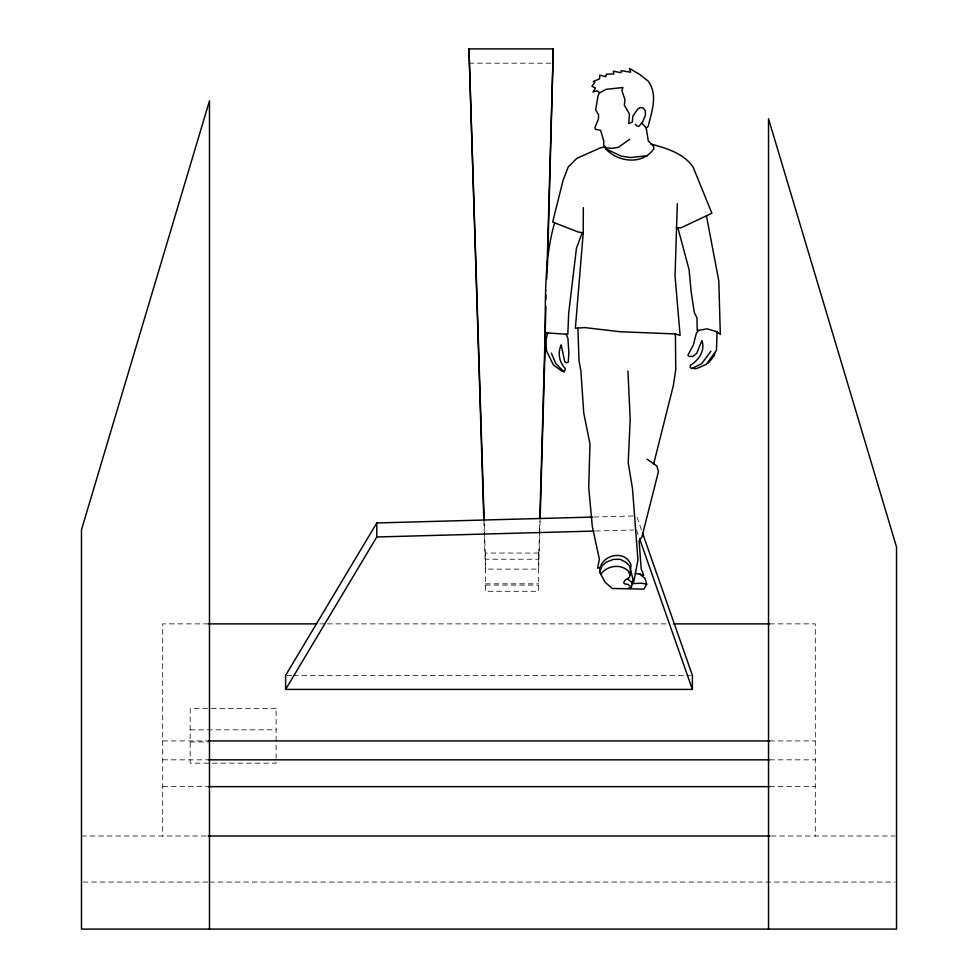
<?xml version="1.0" encoding="UTF-8"?>
<svg xmlns="http://www.w3.org/2000/svg" width="978" height="978" viewBox="0 0 978 978"><rect width="100%" height="100%" fill="white"/><g stroke="black" fill="none" stroke-linecap="round" stroke-linejoin="round"><path stroke-width="0.73" stroke-dasharray="4.89 3.67" d="M539.465 531.8L538.67 559.22L485.418 559.22L484.244 522.655M539.501 530.272L539.77 521.14M540.088 520.345L538.67 569.11L485.418 569.11L483.89 521.873M546.47 299.39L546.739 290.246M593.976 517.032L636.507 515.871M595.492 531.017L633.475 529.99M468.963 63.191L551.8 63.191M485.418 583.817L538.67 583.817M485.418 585.101L538.67 585.101M208.448 623.878L162.703 623.878L162.703 836.019M319.757 623.878L325.857 623.878M327.373 623.878L667.399 623.878M769.552 623.878L815.297 623.878L815.297 836.019M287.141 675.382L291.701 675.382M293.229 675.382L690.859 675.382M190.16 729.832L276.102 729.832M162.703 740.933L208.448 740.933M769.552 740.933L815.297 740.933M190.16 741.984L208.253 741.984M162.703 759.833L208.448 759.833M769.552 759.833L815.297 759.833M162.703 786.642L208.448 786.642M769.552 786.642L815.297 786.642M81.48 836.019L206.92 836.019M771.08 836.019L894.992 836.019M83.008 882.07L207.947 882.07M209.475 882.07L894.992 882.07M637.008 517.313L642.045 531.677M636.507 529.905L639.025 537.093M538.67 553.035L485.418 553.035L485.418 591.287L538.67 591.287L538.67 553.035M276.102 708.647L190.16 708.647L190.16 763.17L276.102 763.17L276.102 708.647"/><path stroke-width="1.47" d="M677.326 203.571L675.04 276.089L680.113 335.393L675.407 333.938L620.028 331.725L584.624 327.569L575.37 328.29L583.23 232.801L583.328 207.617M539.856 518.083L545.92 306.346M546.714 278.926L553.303 48.9L468.963 48.9L483.829 520.345M540.125 518.829L545.553 331.383M547.448 265.857L547.57 261.297M547.753 255.197L553.303 48.9M677.852 227.752L689.074 269.659L691.201 292.202L694.27 312.349L696.984 318.009L697.228 330.601L707.18 328.84L717.021 331.762L716.483 350.258L706.385 364.317L696.825 368.461L694.233 368.743L693.353 367.728L691.422 368.498L690.138 367.288L690.407 365.307C698.573 360.234 705.529 350.564 701.898 340.625L696.629 353.425L692.876 356.457L689.013 356.395L687.889 355.185L693.353 344.965L696.263 333.584L698.39 330.393M599.844 572.485C598.291 555.541 625.15 547.973 631.018 565.162L629.49 577.326L624.918 580.296L623.658 582.717L624.82 584L627.852 584.269L631.421 587.191L632.937 579.245L629.746 566.335L626.201 562.374L620.211 559.306L613.23 559.416L606.262 562.142L601.935 565.993L599.844 572.485L605.186 582.35L612.326 588.475L643.952 589.111L646.715 584.233L645.064 578.524L639.905 574.123L635.345 573.499M714.796 352.606L714.368 355.515L708.598 362.814L706.984 363.461M629.673 139.267L618.402 147.311L611.849 148.35L606.494 147.886L605.089 146.908L600.578 147.727L576.763 158.399L568.194 167.042L563.108 180.258L552.668 222.018L554.612 222.801C544.269 258.632 545.626 296.053 545.052 332.801L567.815 334.317L568.695 313.278L576.445 248.204L582.252 232.654M547.68 332.899L546.042 339.806L546.482 350.796L553.389 364.892L562.057 371.273L563.585 371.359M653.695 463.829L673.365 385.479L675.761 369.598L675.407 333.938M635.297 124.365L637.057 126.113L639.172 126.113L642.583 121.834L645.358 115.318L645.358 110.807L643.231 107.971L640.174 107.543L637.583 109.291L632.815 116.284L632.35 122.018L628.646 123.705L629.465 114.12L624.319 105.098L624.979 99.719L621.874 90.636L622.937 87.519L606.164 89.328L599.71 92.788L598.084 95.514L595.639 109.805L598.622 114.866L598.414 119.035L595.015 127.482L595.345 129.279L600.614 130.306L603.756 141.101L603.683 145.062L605.089 146.908M592.46 517.069L376.787 522.949L285.613 675.382L285.613 689.417L692.387 689.417L692.387 675.382L642.546 533.12M285.613 689.417L376.787 536.983L376.787 522.949M710.908 351.224L701.678 363.706L693.353 367.728M604.331 147.042C615.749 162.201 642.619 165.881 653.927 148.619L653.622 146.407L648.28 140.93L646.201 127.886L641.678 122.983M600.834 574.392C606.678 565.614 620.688 563.365 628.304 571.103L630.076 575.186M646.201 127.886L648.145 126.517C651.666 111.529 658.206 95.453 648.316 81.235L639.698 74.45L629.526 68.46L630.614 72.225L621.25 70.673L620.969 72.714L613.389 71.162L613.768 73.973L606.299 74.255L605.724 76.687L599.869 75.135L599.575 78.815L593.243 81.529L594.832 82.335L591.91 86.272L595.516 88.02L592.961 91.993L597.118 90.734L599.71 92.788M628.035 588.475L631.421 587.191M600.247 567.509L597.582 568.194L599.392 559.245L592.313 526.494L588.707 487.533L589.978 443.975L583.744 412.997L580.908 371.175L579.013 360.686L577.888 328.095M647.424 155.698L630.382 157.544L621.079 156.077L605.81 148.852M632.216 583.609L641.861 583.218L646.715 584.233M376.787 536.983L593.976 531.066M208.448 623.878L316.701 623.878M673.487 623.878L769.552 623.878M208.448 740.933L769.552 740.933M208.448 759.833L769.552 759.833M208.448 786.642L769.552 786.642M208.167 836.019L769.833 836.019M676.299 227.703L681.104 227.764L711.898 213.253L693.194 167.324C684.16 153.473 666.311 148.167 651.14 144.072M583.23 232.801L578.291 232.055L554.612 222.801M639.905 574.123L643.769 575.357L641.177 568.805L639.099 540.589L641.861 537.179L658.451 471.567L656.886 466.054L647.106 459.232M627.485 579.037L632.045 582.448L633.768 581.751L637.949 559.966L632.473 488.474L628.206 462.826L630.199 419.391L627.925 371.004M717.021 331.762L720.334 334.5L718.781 280.772L706.446 215.82M566.017 334.121L567.925 338.241L568.841 352.948L568.279 362.092L567.008 362.814L564.758 361.811L561.164 344.867C557.509 352.924 559.171 362.349 565.394 368.657L564.257 372.043L555.883 363.682L551.384 353.156M639.526 538.523L692.387 689.417M468.963 48.9L484.196 521.14M768.525 929.1L768.525 118.778L896.52 546.983L896.52 929.1L81.48 929.1L81.48 529.77L209.475 100.795L209.475 929.1"/></g></svg>
